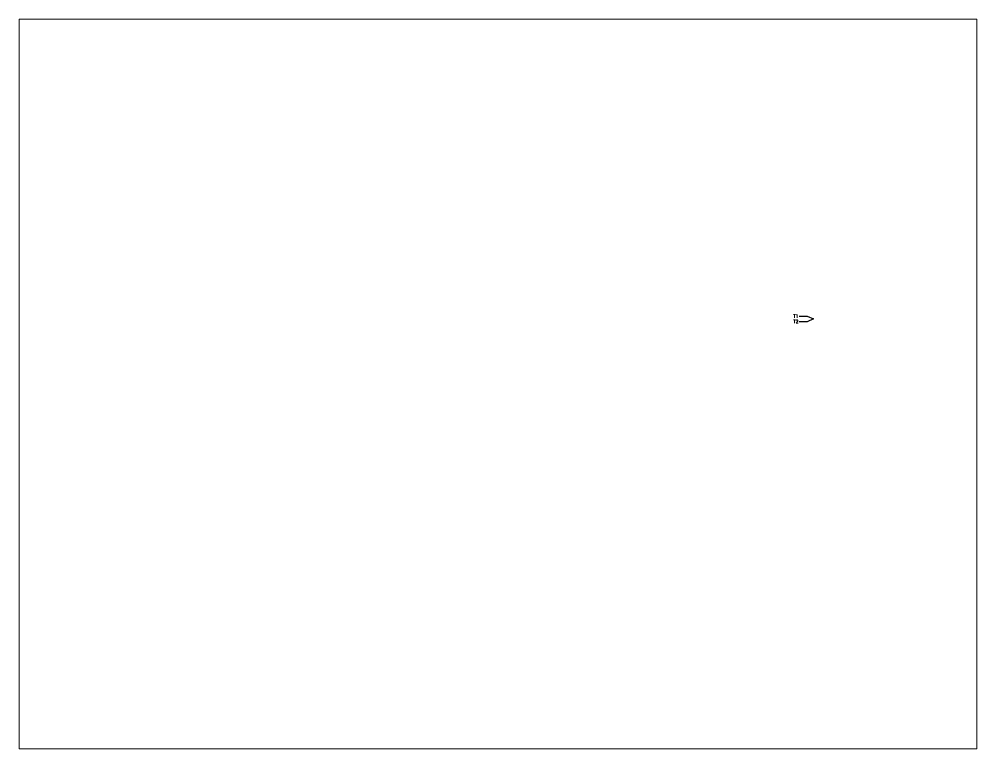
# Paper-space layout 'Layout1' of a CAD drawing. Header units: millimetres. Extents: x 27 to 240, y 20 to 183.
# The model-space entities are those that its viewports show. They can reach past a viewport. Long polylines and large blocks are cut down to what shows.
import ezdxf
from ezdxf.enums import TextEntityAlignment as Align

# ---------------------------------------------------------------- set-up
doc = ezdxf.new("R2010")
doc.units = ezdxf.units.MM
doc.styles.add('ROMANS', font='romans.shx', dxfattribs={"height": 1.5})

msp = doc.modelspace()

# ---------------------------------------------------------------- linework, layer by layer
at = {"color": 1}
msp.add_lwpolyline([(343.71, 178.65), (347.21, 178.65), (349.95, 177.4), (347.21, 176.15), (343.71, 176.15)], dxfattribs=at)

# ---------------------------------------------------------------- texts
at = {"color": 7, "style": 'ROMANS'}
for tag, p in [('T1', (343.35, 178.59)), ('T2', (343.35, 176.22))]:
    msp.add_attdef(tag, text='', height=1.5, dxfattribs=at).set_placement(p, align=Align.MIDDLE_RIGHT)

psp = doc.layouts.get("Layout1")

# ---------------------------------------------------------------- viewports
at = {"layer": '0'}
psp.add_viewport(center=(133.35, 101.6), size=(213.36, 162.56), view_center_point=(210, 148.5), view_height=323.8171, dxfattribs=at)

doc.saveas('drawing.dxf')
